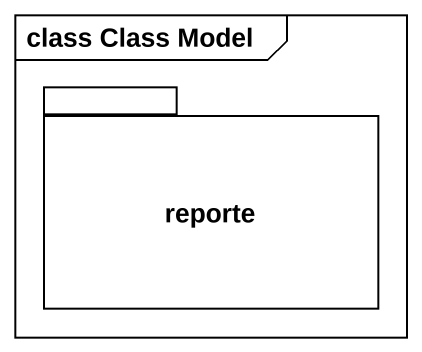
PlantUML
@startuml
mainframe class Class Model
package reporte {
}
@enduml
